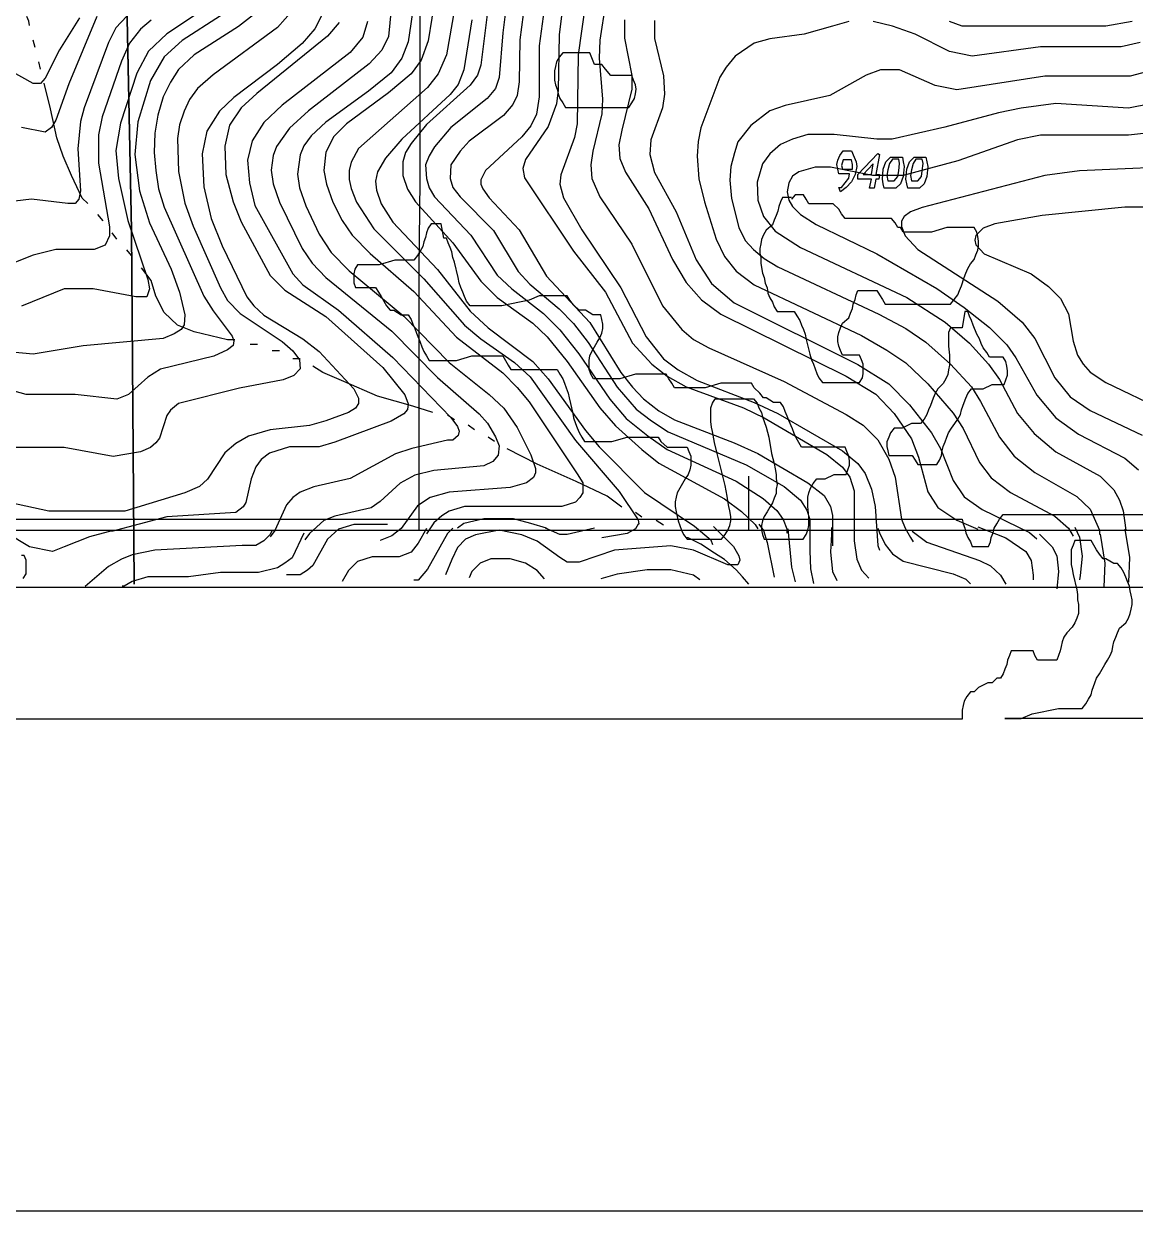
# Model space of a CAD drawing. Extents: x -0.49 to 6.91, y -0.57 to 8.11.
# Drawn here: x 1.607 to 2.253, y -0.363 to 0.326 of the extents above; entities that cross this region are included whole.
import ezdxf

# ---------------------------------------------------------------- set-up
doc = ezdxf.new("R2010")
doc.units = 0
for name, color, linetype in [('Elevations', 7, 'CONTINUOUS'), ('Grid', 7, 'CONTINUOUS'), ('topo', 7, 'CONTINUOUS'), ('topo_grid', 7, 'CONTINUOUS'), ('water', 7, 'CONTINUOUS'), ('white', 7, 'CONTINUOUS')]:
    doc.layers.add(name, color=color, linetype=linetype)

msp = doc.modelspace()

# ---------------------------------------------------------------- linework, layer by layer
at = {"layer": 'Elevations', "color": 1}
for points in [[(2.089355, 0.248572), (2.090408, 0.245926), (2.090935, 0.24328), (2.089882, 0.238518), (2.087773, 0.234285), (2.084609, 0.23111), (2.081446, 0.228464), (2.08039, 0.23111), (2.081972, 0.23111), (2.084081, 0.233755), (2.08619, 0.236401), (2.086716, 0.239047), (2.085663, 0.239047), (2.084081, 0.239047), (2.081972, 0.239047), (2.08039, 0.239047), (2.079864, 0.241693), (2.079337, 0.244339), (2.079864, 0.246985), (2.080919, 0.24963), (2.083028, 0.252276), (2.086191, 0.252276), (2.087773, 0.252276)], [(2.104117, 0.25016), (2.102008, 0.238518), (2.104117, 0.238518), (2.10359, 0.235872), (2.102008, 0.235872), (2.100953, 0.23058), (2.098317, 0.23058), (2.09937, 0.235872), (2.091464, 0.235872), (2.091464, 0.238518), (2.103063, 0.250689)], [(2.117299, 0.248572), (2.117826, 0.245926), (2.118352, 0.24328), (2.117826, 0.23746), (2.116243, 0.233226), (2.113608, 0.23058), (2.110444, 0.23058), (2.108335, 0.23058), (2.106753, 0.23058), (2.106224, 0.233226), (2.105697, 0.235872), (2.106224, 0.241693), (2.107806, 0.245926), (2.110441, 0.248572), (2.113605, 0.248572), (2.115714, 0.248572)], [(2.131007, 0.248572), (2.131534, 0.245926), (2.13206, 0.24328), (2.131534, 0.23746), (2.129951, 0.233226), (2.127316, 0.23058), (2.124153, 0.23058), (2.122045, 0.23058), (2.120462, 0.23058), (2.119936, 0.233226), (2.119409, 0.235872), (2.119936, 0.241693), (2.121518, 0.245926), (2.124156, 0.248572), (2.127319, 0.248572), (2.129428, 0.248572)], [(2.0825, 0.241719), (2.084609, 0.241719), (2.086191, 0.241719), (2.087247, 0.241719), (2.0883, 0.241719), (2.0883, 0.244365), (2.087773, 0.247011), (2.085664, 0.247011), (2.084082, 0.247011), (2.083029, 0.247011), (2.081973, 0.243836)], [(2.100427, 0.244868), (2.094627, 0.238518), (2.099372, 0.238518)], [(2.108863, 0.234867), (2.110443, 0.234867), (2.112551, 0.234867), (2.11466, 0.237513), (2.115187, 0.240688), (2.115716, 0.244921), (2.115187, 0.247567), (2.113078, 0.247567), (2.111498, 0.247567), (2.109916, 0.244921), (2.10886, 0.241217), (2.108334, 0.238042)], [(2.122571, 0.234867), (2.124153, 0.234867), (2.126262, 0.234867), (2.128371, 0.237513), (2.128897, 0.240688), (2.129424, 0.244921), (2.128897, 0.247567), (2.126789, 0.247567), (2.125206, 0.247567), (2.123624, 0.244921), (2.122571, 0.241217), (2.122045, 0.238042)]]:
    msp.add_lwpolyline(points, close=True, dxfattribs=at)
at = {"layer": 'Grid', "color": 1}
for points in [[(1.671238, 0.000763), (1.669656, 0.206398), (1.665438, 0.414122), (1.661748, 0.622375), (1.867378, 0.628196), (2.073535, 0.634017), (2.279165, 0.639838), (2.484795, 0.645659), (2.488486, 0.569221), (2.500612, 0.379938), (2.501138, 0.361417), (2.513265, 0.170044), (2.513265, 0.15364), (2.515906, 0.000737)], [(0.823408, 0.000763), (0.82499, 0.139961), (0.825517, 0.348743), (0.827625, 0.610258), (1.035891, 0.613433), (1.244685, 0.616078), (1.452951, 0.619253), (1.661744, 0.622428), (1.665435, 0.414175), (1.669653, 0.20645), (1.671241, 0.000816)]]:
    msp.add_lwpolyline(points, dxfattribs=at)
at = {"layer": 'topo', "color": 2}
for points in [[(1.939613, 0.382345), (1.929069, 0.307998), (1.92854, 0.26794), (1.926958, 0.260002), (1.919048, 0.238306), (1.918522, 0.233015), (1.920631, 0.225077), (1.931175, 0.206556), (1.953846, 0.172822), (1.96861, 0.144353), (1.978627, 0.131653), (1.987063, 0.125303), (1.998135, 0.118953), (2.031357, 0.106253), (2.045064, 0.099903), (2.082499, 0.078207), (2.091462, 0.070799), (2.09568, 0.064978), (2.099371, 0.055982), (2.10148, 0.045928), (2.103062, 0.023174), (2.104118, 0.020528)], [(1.923269, 0.362369), (1.917997, 0.319666), (1.917471, 0.287519), (1.916415, 0.279581), (1.91167, 0.266352), (1.898489, 0.247302), (1.896907, 0.24201), (1.897962, 0.236719), (1.926433, 0.194015), (1.944886, 0.170203), (1.960704, 0.140675), (1.971776, 0.128504), (1.980739, 0.121625), (1.991811, 0.115275), (2.025032, 0.103104), (2.037159, 0.097283), (2.073539, 0.076117), (2.082502, 0.068708), (2.08672, 0.062888), (2.089356, 0.05495), (2.089356, 0.02955)], [(1.878981, 0.353241), (1.872654, 0.302097), (1.870545, 0.296276), (1.866327, 0.290456), (1.841019, 0.267701), (1.832056, 0.256589), (1.828892, 0.251297), (1.827312, 0.246006), (1.827312, 0.238068), (1.829947, 0.230131), (1.834693, 0.222722), (1.85631, 0.19891), (1.872654, 0.176685), (1.882144, 0.16716), (1.902707, 0.152343), (1.911143, 0.144406), (1.922742, 0.130118), (1.941727, 0.103236), (1.95069, 0.092653), (1.96598, 0.078895), (1.975999, 0.070957), (2.01396, 0.05032), (2.023978, 0.042911), (2.031886, 0.035503), (2.033469, 0.032857)], [(1.889467, 0.353559), (1.885249, 0.320856), (1.88314, 0.294927), (1.881032, 0.288577), (1.876287, 0.282756), (1.855193, 0.265823), (1.845702, 0.25471), (1.842539, 0.249419), (1.84043, 0.244127), (1.840957, 0.23619), (1.842539, 0.230898), (1.845702, 0.225606), (1.866796, 0.203381), (1.882087, 0.180098), (1.890523, 0.17216), (1.908976, 0.157873), (1.918466, 0.148348), (1.929539, 0.13459), (1.947465, 0.108131), (1.956955, 0.097019), (1.969609, 0.086965), (1.980681, 0.079027), (2.020752, 0.060506), (2.036569, 0.050452), (2.044478, 0.043573), (2.048169, 0.038281), (2.050277, 0.03299), (2.050277, 0.030344)], [(1.900045, 0.353638), (1.895299, 0.316729), (1.894772, 0.292387), (1.893719, 0.28445), (1.891084, 0.279158), (1.885811, 0.272808), (1.865776, 0.257991), (1.860499, 0.25217), (1.855227, 0.244233), (1.8547, 0.236295), (1.856283, 0.231004), (1.860501, 0.225712), (1.880014, 0.206133), (1.894248, 0.18232), (1.901103, 0.174912), (1.917975, 0.160625), (1.926411, 0.152158), (1.934847, 0.141045), (1.951719, 0.115116), (1.962791, 0.102416), (1.971754, 0.095537), (1.981244, 0.089187), (2.026587, 0.070137), (2.048736, 0.057437), (2.058227, 0.0495), (2.061917, 0.043679), (2.063497, 0.038387), (2.063497, 0.028862)], [(1.911142, 0.347526), (1.906396, 0.313236), (1.906396, 0.283709), (1.904814, 0.273655), (1.90165, 0.266775), (1.896378, 0.260425), (1.875288, 0.240846), (1.872653, 0.235555), (1.872653, 0.232909), (1.873706, 0.230263), (1.877397, 0.224971), (1.894796, 0.20645), (1.910613, 0.179569), (1.935921, 0.152661), (1.953847, 0.123662), (1.960702, 0.115196), (1.967028, 0.108316), (1.975992, 0.101437), (1.984955, 0.096146), (2.019753, 0.082916), (2.033466, 0.076566), (2.062464, 0.059633), (2.071955, 0.052225), (2.075645, 0.045875), (2.076701, 0.040583), (2.076701, 0.023121)], [(1.719742, 0.3398), (1.690218, 0.320221), (1.679673, 0.310167), (1.672814, 0.297467), (1.663323, 0.268469), (1.660688, 0.252594), (1.66227, 0.23619), (1.667543, 0.211848), (1.679147, 0.177584), (1.6802, 0.172293), (1.678618, 0.16753), (1.677036, 0.16753), (1.672286, 0.16753), (1.647505, 0.172293), (1.639074, 0.172293), (1.630638, 0.172293), (1.605857, 0.162239)], [(1.833637, 0.337816), (1.830473, 0.315591), (1.826783, 0.306066), (1.820456, 0.297599), (1.80727, 0.287016), (1.78249, 0.269024), (1.774054, 0.261087), (1.769836, 0.255266), (1.767728, 0.249974), (1.766145, 0.238862), (1.767201, 0.230924), (1.770891, 0.220341), (1.7788, 0.203937), (1.785654, 0.193354), (1.796199, 0.18277), (1.827838, 0.156312), (1.8542, 0.129404), (1.877399, 0.110883), (1.885835, 0.102945), (1.893744, 0.091833), (1.901653, 0.075958), (1.904288, 0.06802), (1.904288, 0.065375), (1.903233, 0.062729), (1.899015, 0.059554), (1.889525, 0.056908), (1.854198, 0.054262), (1.843127, 0.051087), (1.835746, 0.046325), (1.826256, 0.033095), (1.820983, 0.028862), (1.814124, 0.026216), (1.814124, 0.026216)], [(1.846289, 0.342579), (1.842071, 0.31612), (1.837853, 0.305008), (1.832053, 0.29707), (1.818872, 0.285958), (1.794619, 0.267966), (1.787237, 0.260558), (1.782492, 0.251562), (1.781434, 0.240979), (1.783019, 0.233041), (1.78671, 0.222458), (1.791983, 0.211874), (1.797782, 0.203408), (1.808327, 0.192824), (1.833635, 0.170599), (1.858415, 0.144141), (1.885305, 0.123504), (1.893741, 0.115037), (1.900595, 0.10657), (1.928539, 0.064898), (1.931703, 0.059607), (1.931703, 0.053786), (1.930121, 0.05114), (1.927485, 0.048494), (1.919576, 0.045848), (1.876342, 0.045848), (1.863161, 0.045848), (1.854198, 0.043203), (1.849979, 0.040557), (1.845234, 0.036323), (1.841016, 0.029973)], [(1.944883, 0.33779), (1.94172, 0.316623), (1.941194, 0.30604), (1.943302, 0.282227), (1.942776, 0.27376), (1.937503, 0.252065), (1.93645, 0.244127), (1.936976, 0.23619), (1.941722, 0.225606), (1.960175, 0.198195), (1.978101, 0.162344), (1.989177, 0.148586), (1.996031, 0.142765), (2.004996, 0.138003), (2.048757, 0.118424), (2.084609, 0.099374), (2.094627, 0.093024), (2.103063, 0.084557), (2.10939, 0.073444), (2.113081, 0.062861), (2.116771, 0.038519), (2.11888, 0.033228), (2.122043, 0.027936), (2.123625, 0.02529)], [(1.76351, 0.33398), (1.754546, 0.323925), (1.717108, 0.296488), (1.708144, 0.288551), (1.703399, 0.282201), (1.700236, 0.275321), (1.697601, 0.267384), (1.696545, 0.259446), (1.697071, 0.240396), (1.700762, 0.221876), (1.705507, 0.208646), (1.721324, 0.172795), (1.725542, 0.165387), (1.732925, 0.157979), (1.757182, 0.141575), (1.763509, 0.136283), (1.767199, 0.130991), (1.767726, 0.1257), (1.764035, 0.121995), (1.757709, 0.11935), (1.732396, 0.114587), (1.697071, 0.105591), (1.692326, 0.101887), (1.690217, 0.098712), (1.685999, 0.085483), (1.68389, 0.082837), (1.680726, 0.080191), (1.674927, 0.077545), (1.659109, 0.0749), (1.630638, 0.080191), (1.582661, 0.080191)], [(1.780383, 0.331519), (1.776165, 0.323052), (1.768784, 0.314586), (1.754548, 0.302415), (1.72924, 0.283365), (1.720804, 0.275427), (1.713419, 0.263786), (1.710781, 0.250556), (1.711836, 0.231506), (1.716054, 0.212986), (1.722381, 0.197111), (1.736622, 0.167583), (1.74084, 0.162291), (1.746639, 0.157), (1.769311, 0.143241), (1.778801, 0.135833), (1.798836, 0.114137), (1.801472, 0.108846), (1.801472, 0.105671), (1.79989, 0.103025), (1.795672, 0.100379), (1.782491, 0.095616), (1.773, 0.092971), (1.750329, 0.090325), (1.737675, 0.086621), (1.730294, 0.082387), (1.723967, 0.077096), (1.713944, 0.06175), (1.7092, 0.057516), (1.700763, 0.053812), (1.665965, 0.043229), (1.657003, 0.043229), (1.636966, 0.043229), (1.621676, 0.043229), (1.599532, 0.047991)], [(1.743997, 0.333953), (1.73187, 0.324428), (1.706035, 0.308024), (1.697072, 0.299557), (1.692327, 0.292149), (1.688109, 0.283682), (1.684946, 0.273099), (1.683363, 0.262516), (1.682837, 0.251403), (1.683892, 0.24082), (1.685475, 0.230236), (1.688638, 0.219653), (1.711837, 0.16798), (1.71711, 0.159513), (1.728182, 0.144697), (1.729235, 0.142051), (1.728708, 0.139405), (1.725545, 0.136759), (1.717636, 0.133055), (1.686528, 0.125647), (1.679147, 0.120884), (1.668075, 0.11083), (1.661221, 0.108184), (1.636967, 0.11083), (1.608496, 0.11083), (1.599533, 0.113476)], [(1.820454, 0.334641), (1.818872, 0.318766), (1.81518, 0.310829), (1.807799, 0.302891), (1.772473, 0.27548), (1.761401, 0.265426), (1.75402, 0.254843), (1.751912, 0.249551), (1.750856, 0.241084), (1.751912, 0.233147), (1.755602, 0.222564), (1.768784, 0.195682), (1.774583, 0.187215), (1.782492, 0.178749), (1.820981, 0.147634), (1.847343, 0.120752), (1.871601, 0.099585), (1.876346, 0.094294), (1.881091, 0.086356), (1.883199, 0.081064), (1.882673, 0.075773), (1.87951, 0.072069), (1.874237, 0.069423), (1.845239, 0.066777), (1.834162, 0.064131), (1.825726, 0.059369), (1.814127, 0.048785), (1.808855, 0.045081), (1.787765, 0.040319), (1.781438, 0.037673), (1.773002, 0.030264), (1.770367, 0.02656)], [(1.857364, 0.334535), (1.852618, 0.308077), (1.847873, 0.296964), (1.841546, 0.289027), (1.801476, 0.253679), (1.797257, 0.245741), (1.796204, 0.240979), (1.796204, 0.235687), (1.797257, 0.230395), (1.800421, 0.222458), (1.810439, 0.207112), (1.839437, 0.178114), (1.863163, 0.151232), (1.872654, 0.143294), (1.892162, 0.129536), (1.901125, 0.121069), (1.927487, 0.08416), (1.952795, 0.054633), (1.963871, 0.038228), (1.9644, 0.035583), (1.963871, 0.035583), (1.962289, 0.032937), (1.957544, 0.030291), (1.942776, 0.027645)], [(1.681255, 0.328132), (1.674928, 0.322841), (1.668601, 0.314903), (1.663856, 0.30432), (1.652784, 0.272146), (1.650676, 0.261563), (1.650676, 0.245159), (1.657003, 0.20825), (1.657003, 0.202958), (1.654365, 0.197666), (1.648039, 0.19502), (1.625894, 0.19502), (1.612713, 0.191845), (1.581606, 0.179675)], [(1.721329, 0.330619), (1.699185, 0.316332), (1.68864, 0.306807), (1.680731, 0.293049), (1.67335, 0.269236), (1.671768, 0.250186), (1.674403, 0.229019), (1.680203, 0.210499), (1.692857, 0.18359), (1.697602, 0.170361), (1.700766, 0.157132), (1.700237, 0.151311), (1.698655, 0.148665), (1.694437, 0.14602), (1.68811, 0.143374), (1.641708, 0.13914), (1.612709, 0.134378), (1.583711, 0.137024)], [(1.667013, 0.33054), (1.660686, 0.323661), (1.656468, 0.315194), (1.642233, 0.277253), (1.640124, 0.269315), (1.638542, 0.25344), (1.640124, 0.229099), (1.639071, 0.224336), (1.636962, 0.22169), (1.632744, 0.22169), (1.611654, 0.224336), (1.590564, 0.22169)], [(1.639601, 0.329508), (1.628002, 0.310987), (1.619566, 0.294583), (1.616925, 0.291408), (1.612707, 0.291408), (1.599525, 0.298816)], [(1.64962, 0.330223), (1.633276, 0.291196), (1.625894, 0.27003), (1.623258, 0.265796), (1.619568, 0.263151), (1.605855, 0.265796)], [(1.790398, 0.326836), (1.783544, 0.318898), (1.742419, 0.285667), (1.733456, 0.2772), (1.726602, 0.267146), (1.723967, 0.254975), (1.724493, 0.238571), (1.728711, 0.222696), (1.733456, 0.211054), (1.750328, 0.179939), (1.758763, 0.171473), (1.78249, 0.156127), (1.815706, 0.126599), (1.82836, 0.110724), (1.830469, 0.105433), (1.829942, 0.102258), (1.827834, 0.099612), (1.820452, 0.095378), (1.787763, 0.083208), (1.7788, 0.080562), (1.761401, 0.080562), (1.749802, 0.076858), (1.745056, 0.073153), (1.741893, 0.06892), (1.739258, 0.062041), (1.736094, 0.048283), (1.734511, 0.045637), (1.730294, 0.042462), (1.690224, 0.039816), (1.658057, 0.031349)], [(1.80674, 0.327312), (1.804105, 0.318316), (1.796724, 0.30932), (1.75718, 0.278735), (1.746635, 0.26868), (1.739781, 0.258097), (1.737146, 0.246985), (1.738199, 0.233755), (1.741363, 0.220526), (1.763507, 0.180971), (1.769307, 0.174621), (1.789869, 0.159804), (1.821504, 0.132394), (1.855248, 0.097601), (1.858938, 0.092309), (1.859993, 0.089663), (1.859467, 0.087018), (1.856303, 0.084372), (1.85314, 0.084372), (1.832577, 0.079609), (1.823087, 0.076434), (1.796725, 0.062147), (1.775635, 0.057384), (1.767726, 0.054209), (1.763508, 0.051034), (1.759818, 0.046801), (1.752963, 0.031984), (1.750327, 0.02828)], [(1.867375, 0.328318), (1.86263, 0.299319), (1.859467, 0.290853), (1.854721, 0.285032), (1.826778, 0.259103), (1.817287, 0.24799), (1.812542, 0.240053), (1.811487, 0.234761), (1.812013, 0.229469), (1.814648, 0.221532), (1.821503, 0.210948), (1.847339, 0.183538), (1.866318, 0.159196), (1.876864, 0.149671), (1.902699, 0.130092), (1.911662, 0.120038), (1.933279, 0.089981), (1.941193, 0.080456), (1.967555, 0.053998), (1.996552, 0.034418), (2.006044, 0.026481), (2.007097, 0.023835)], [(1.955949, 0.328265), (1.955949, 0.317681), (1.960167, 0.295985), (1.960167, 0.288048), (1.954367, 0.264235), (1.952785, 0.255769), (1.953311, 0.247831), (1.956474, 0.239894), (1.970183, 0.218727), (1.983895, 0.1892), (1.991804, 0.17597), (2.000767, 0.165916), (2.011839, 0.15745), (2.084599, 0.121599), (2.101998, 0.111015), (2.112543, 0.099903), (2.122561, 0.085086), (2.126779, 0.074503), (2.132051, 0.054394), (2.137851, 0.045399), (2.148923, 0.03799), (2.161054, 0.032699)], [(1.973351, 0.328053), (1.973351, 0.31747), (1.978623, 0.295774), (1.979149, 0.28519), (1.978096, 0.277253), (1.971242, 0.258732), (1.970716, 0.250265), (1.973351, 0.239682), (1.986005, 0.216928), (1.997604, 0.188988), (2.006567, 0.17523), (2.019749, 0.164117), (2.091454, 0.128266), (2.10938, 0.117154), (2.121507, 0.104983), (2.134161, 0.088579), (2.139433, 0.079583), (2.146819, 0.061062), (2.153146, 0.051537), (2.163691, 0.044129), (2.191108, 0.030899), (2.195326, 0.027195)], [(2.086189, 0.327418), (2.076699, 0.324772), (2.060354, 0.32001), (2.040319, 0.317364), (2.031355, 0.314718), (2.020283, 0.30731), (2.015011, 0.30096), (2.01132, 0.295139), (2.000248, 0.265611), (1.998666, 0.257674), (1.998139, 0.249207), (1.999195, 0.235978), (2.002358, 0.222749), (2.009212, 0.201053), (2.013958, 0.190999), (2.020812, 0.182532), (2.031357, 0.174595), (2.093572, 0.145067), (2.108335, 0.1366), (2.119407, 0.129192), (2.132065, 0.117021), (2.146828, 0.100088), (2.152627, 0.091092), (2.162118, 0.071513), (2.168972, 0.062517), (2.180044, 0.05405), (2.205879, 0.040292), (2.213788, 0.033413), (2.216423, 0.02865)], [(2.255426, 0.315247), (2.244354, 0.312601), (2.197442, 0.312601), (2.157899, 0.30731), (2.144718, 0.309955), (2.124678, 0.32001), (2.111497, 0.324772), (2.100425, 0.327418)], [(2.250687, 0.327391), (2.235397, 0.324746), (2.189527, 0.324746), (2.160001, 0.324746), (2.152092, 0.324746), (2.144707, 0.327391)], [(2.281801, 0.304082), (2.249639, 0.295615), (2.200078, 0.295615), (2.148936, 0.287678), (2.136282, 0.290323), (2.115719, 0.299319), (2.104647, 0.299319), (2.096207, 0.296144), (2.075117, 0.284503), (2.049282, 0.278682), (2.040319, 0.275507), (2.029246, 0.26704), (2.021865, 0.257515), (2.019756, 0.251165), (2.017647, 0.243228), (2.017121, 0.23529), (2.018174, 0.224707), (2.022392, 0.207773), (2.026083, 0.200365), (2.030828, 0.195073), (2.037155, 0.189782), (2.045064, 0.185019), (2.103588, 0.157608), (2.11941, 0.149142), (2.131009, 0.141204), (2.145245, 0.128504), (2.157372, 0.115275), (2.162644, 0.106808), (2.173716, 0.086171), (2.182152, 0.075058), (2.194279, 0.065533), (2.218532, 0.051775), (2.226441, 0.044367), (2.231713, 0.032196), (2.231713, 0.02955)], [(2.286007, 0.284503), (2.248568, 0.277094), (2.206388, 0.27974), (2.186353, 0.277094), (2.173172, 0.274448), (2.142065, 0.265982), (2.111484, 0.259103), (2.102537, 0.259103), (2.077752, 0.261748), (2.062462, 0.261748), (2.053499, 0.259103), (2.046645, 0.255928), (2.040318, 0.250636), (2.0361, 0.244815), (2.032936, 0.234232), (2.033463, 0.223648), (2.036627, 0.214123), (2.043481, 0.205657), (2.058244, 0.196132), (2.119936, 0.167133), (2.14208, 0.152846), (2.156316, 0.140675), (2.167388, 0.128504), (2.173715, 0.119508), (2.18426, 0.099929), (2.19375, 0.088288), (2.206404, 0.077704), (2.232239, 0.063417), (2.240148, 0.055479), (2.243311, 0.049658), (2.24542, 0.043308), (2.247002, 0.032196)], [(2.281804, 0.265056), (2.248584, 0.261351), (2.211149, 0.261351), (2.197441, 0.261351), (2.18426, 0.258706), (2.149462, 0.246535), (2.117827, 0.238068), (2.099901, 0.238068), (2.075647, 0.242831), (2.06668, 0.242831), (2.057189, 0.240185), (2.053499, 0.237539), (2.05139, 0.233835), (2.050335, 0.228543), (2.05139, 0.223781), (2.053499, 0.220076), (2.058244, 0.215314), (2.067207, 0.209493), (2.102537, 0.19256), (2.137335, 0.172451), (2.153152, 0.161339), (2.167915, 0.149697), (2.177933, 0.139643), (2.183205, 0.132235), (2.195332, 0.110539), (2.206404, 0.09731), (2.219585, 0.087785), (2.246475, 0.074026), (2.254383, 0.067147)], [(2.290768, 0.24381), (2.220112, 0.240635), (2.200077, 0.237989), (2.128898, 0.219468), (2.122045, 0.216822), (2.118353, 0.214176), (2.116771, 0.21153), (2.116771, 0.208355), (2.11888, 0.203064), (2.126261, 0.195126), (2.172659, 0.16507), (2.186894, 0.152899), (2.194276, 0.143374), (2.205875, 0.12062), (2.214838, 0.109507), (2.226438, 0.10157), (2.256495, 0.087282)], [(2.283898, 0.219547), (2.246479, 0.219547), (2.198495, 0.214785), (2.171078, 0.210022), (2.164224, 0.207376), (2.160006, 0.203143), (2.159479, 0.200497), (2.160006, 0.197851), (2.164751, 0.19256), (2.192168, 0.180918), (2.202186, 0.17351), (2.20904, 0.166631), (2.213785, 0.157635), (2.21642, 0.14176), (2.219058, 0.133822), (2.222221, 0.128531), (2.226439, 0.123768), (2.235402, 0.117947), (2.268623, 0.102072)], [(1.818344, 0.035424), (1.816764, 0.035424), (1.798837, 0.035424), (1.789874, 0.032778), (1.783547, 0.026957), (1.775111, 0.011611), (1.771948, 0.008965), (1.76773, 0.00632), (1.759821, 0.00632)], [(1.910612, 0.033386), (1.901649, 0.036032), (1.891631, 0.038678), (1.874232, 0.038678), (1.862633, 0.036032), (1.858942, 0.033386)], [(2.033991, 0.035662), (2.036629, 0.031958), (2.038738, 0.025079), (2.042956, 0.00497)], [(2.089355, 0.034895), (2.089355, 0.025899), (2.090937, 0.015315), (2.093573, 0.008965), (2.09779, 0.004203)], [(1.659111, 0.032011), (1.645403, 0.028306), (1.63064, 0.022486), (1.623786, 0.01984), (1.610605, 0.022486), (1.597424, 0.030423), (1.594789, 0.030423)], [(1.751382, 0.032222), (1.750326, 0.029576), (1.746637, 0.025872), (1.74189, 0.023226), (1.733983, 0.023226), (1.683366, 0.020581), (1.670185, 0.017935), (1.663858, 0.015289), (1.656477, 0.011056), (1.642765, -0.000586)], [(1.769835, 0.030423), (1.762981, 0.016136), (1.758763, 0.012961), (1.754545, 0.010315), (1.743473, 0.007669), (1.721329, 0.007669), (1.702875, 0.005023), (1.679145, 0.005023), (1.670182, 0.002377), (1.665436, -0.000269), (1.664383, -0.000269)], [(1.841016, 0.033069), (1.83627, 0.024602), (1.832052, 0.019311), (1.825198, 0.016665), (1.809381, 0.016665), (1.800945, 0.014019), (1.795672, 0.008727), (1.791982, 0.002377)], [(1.856308, 0.03336), (1.853144, 0.030185), (1.841541, 0.009548), (1.836268, 0.003198), (1.833633, 0.003198)], [(2.007628, 0.03426), (2.019228, 0.022618), (2.022391, 0.017326), (2.022918, 0.01468), (2.021862, 0.012035), (2.02028, 0.012035), (2.016064, 0.012035), (1.996029, 0.020501), (1.982848, 0.023147), (1.950159, 0.020501), (1.929596, 0.013622), (1.922742, 0.013622), (1.918524, 0.016268), (1.905339, 0.025793), (1.896375, 0.029497), (1.883194, 0.032143), (1.869486, 0.029497), (1.863686, 0.026851), (1.858941, 0.022089), (1.855777, 0.01521), (1.852087, 0.006214)], [(1.938558, 0.03336), (1.938558, 0.03336), (1.922741, 0.029656), (1.918523, 0.029656), (1.910087, 0.03336)], [(2.050864, 0.032884), (2.052973, 0.010659), (2.055081, 0.002192)], [(2.063518, 0.031878), (2.063518, 0.020237), (2.064044, 0.009653), (2.065627, 0.001187), (2.065627, 0.001187)], [(2.076172, 0.033625), (2.076172, 0.02992), (2.075645, 0.019337), (2.076701, 0.008225), (2.079336, 0.002933)], [(2.103063, 0.033307), (2.104119, 0.030661), (2.107282, 0.023782), (2.1115, 0.01849), (2.117827, 0.014257), (2.146826, 0.006849), (2.154207, 0.003674), (2.156842, 0.001028)], [(2.123098, 0.031481), (2.131534, 0.025131), (2.162114, 0.014548), (2.168441, 0.011373), (2.174241, 0.006081), (2.177404, 0.00079), (2.177404, 0.00079)], [(2.161061, 0.034074), (2.177406, 0.027724), (2.189005, 0.019787), (2.192169, 0.014495), (2.193222, 0.006029), (2.193222, 0.003383)], [(2.196914, 0.029894), (2.199549, 0.027248), (2.204294, 0.022486), (2.206932, 0.017194), (2.207985, 0.008198), (2.206932, -0.001856), (2.206932, -0.001856)], [(2.217477, 0.033942), (2.220112, 0.028121), (2.221694, 0.017009), (2.220641, 0.005896), (2.220112, 0.00325)], [(2.23224, 0.029894), (2.234875, 0.012961), (2.234349, -0.000798)], [(2.246476, 0.032751), (2.249114, 0.016347), (2.248587, 0.00206), (2.248587, 0.00206)], [(1.909557, 0.003912), (1.905339, 0.008674), (1.898485, 0.012908), (1.889522, 0.015554), (1.87845, 0.015554), (1.872123, 0.012908), (1.867377, 0.008145), (1.865795, 0.004441)], [(1.99972, 0.003383), (1.99603, 0.006029), (1.982849, 0.009204), (1.96914, 0.009204), (1.951741, 0.006558), (1.942251, 0.003912)]]:
    msp.add_lwpolyline(points, dxfattribs=at)
at = {"layer": 'topo_grid', "color": 7}
msp.add_lwpolyline([(1.836798, 0.031878), (1.836798, 0.080376), (1.836798, 0.13205), (1.836798, 0.183723), (1.837325, 0.234867), (1.837325, 0.28654), (1.837325, 0.337684), (1.837325, 0.38933), (1.837325, 0.441004), (1.837325, 0.492148), (1.837851, 0.543821), (1.837851, 0.594965), (1.837851, 0.646638), (1.837851, 0.698311), (1.837851, 0.749455), (1.838378, 0.801128), (1.838378, 0.852272), (1.838378, 0.903945)], dxfattribs=at)
at = {"layer": 'water', "color": 4}
for points in [[(1.610604, 0.32501), (1.610077, 0.327656), (1.609024, 0.330302)], [(1.613768, 0.312363), (1.612712, 0.316596)], [(1.616932, 0.299716), (1.615876, 0.303949)], [(1.644349, 0.22169), (1.641185, 0.224865), (1.634858, 0.238095), (1.630113, 0.249207), (1.626423, 0.25979), (1.622732, 0.276724), (1.619041, 0.29154)], [(1.653312, 0.211663), (1.650149, 0.215367)], [(1.661221, 0.201106), (1.658586, 0.20481)], [(1.669657, 0.191634), (1.667022, 0.194809)], [(1.729765, 0.14258), (1.725547, 0.14258), (1.706039, 0.147343), (1.696548, 0.151047), (1.68864, 0.158455), (1.683894, 0.16798), (1.681259, 0.176976), (1.67546, 0.184384)], [(1.742946, 0.139961), (1.740837, 0.139961), (1.738728, 0.139961)], [(1.7556, 0.136256), (1.753491, 0.136256), (1.751383, 0.136256)], [(1.767727, 0.13152), (1.766674, 0.13152), (1.76351, 0.13152)], [(1.844706, 0.100405), (1.833107, 0.10411), (1.812544, 0.10993), (1.793036, 0.118397), (1.78091, 0.123689), (1.77511, 0.127393)], [(1.857361, 0.096199), (1.853143, 0.098844)], [(1.868961, 0.090404), (1.86527, 0.09305)], [(1.88056, 0.083551), (1.87687, 0.086197)], [(1.954376, 0.045584), (1.945941, 0.051934), (1.928014, 0.0604), (1.905343, 0.070455), (1.887944, 0.07945)], [(1.965976, 0.039789), (1.962285, 0.042435)], [(1.97863, 0.035027), (1.974412, 0.037673)], [(2.028191, 0.000763), (2.024501, 0.004997), (2.02081, 0.00923), (2.013956, 0.015051), (2.008156, 0.018755), (2.000247, 0.024047), (1.992866, 0.027751), (1.991813, 0.027751)]]:
    msp.add_lwpolyline(points, dxfattribs=at)
at = {"layer": 'white', "color": 7}
for points in [[(2.874645, -0.363145), (-0.35712, -0.363145), (-0.35712, 3.653707)], [(2.052972, 0.225289), (2.050864, 0.225289), (2.048755, 0.225289), (2.047702, 0.225289), (2.046646, 0.222643), (2.045593, 0.219997), (2.045067, 0.217351), (2.044011, 0.214705), (2.042958, 0.21206), (2.041902, 0.209414), (2.038211, 0.206239), (2.036629, 0.203593), (2.035573, 0.200947), (2.035047, 0.198301), (2.03452, 0.195655), (2.03452, 0.19301), (2.035047, 0.190364), (2.035047, 0.187189), (2.035573, 0.184543), (2.0361, 0.181368), (2.037156, 0.178722), (2.037682, 0.175547), (2.038735, 0.172901), (2.039262, 0.169726), (2.040317, 0.16708), (2.0419, 0.164435), (2.042953, 0.161789), (2.044535, 0.159143), (2.046644, 0.159143), (2.048752, 0.159143), (2.050861, 0.159143), (2.05297, 0.159143), (2.054552, 0.159143), (2.056134, 0.156497), (2.057716, 0.153851), (2.058769, 0.151205), (2.059825, 0.14856), (2.060878, 0.145914), (2.061407, 0.142739), (2.063516, 0.134272), (2.064569, 0.131097), (2.065625, 0.128451), (2.066678, 0.125805), (2.067734, 0.12316), (2.068787, 0.120514), (2.070895, 0.117868), (2.073004, 0.117868), (2.075113, 0.117868), (2.077748, 0.117868), (2.080383, 0.117868), (2.083547, 0.117868), (2.086183, 0.117868), (2.088291, 0.117868), (2.090927, 0.117868), (2.092509, 0.117868), (2.094091, 0.120514), (2.094618, 0.12316), (2.094618, 0.125805), (2.094618, 0.128451), (2.093562, 0.131097), (2.092509, 0.133743), (2.0904, 0.133743), (2.088291, 0.133743), (2.086183, 0.133743), (2.0846, 0.133743), (2.082492, 0.133743), (2.081439, 0.136389), (2.080383, 0.139035), (2.079857, 0.14168), (2.079857, 0.144326), (2.080383, 0.146972), (2.081439, 0.149618), (2.082492, 0.152264), (2.086183, 0.155439), (2.087236, 0.158085), (2.088292, 0.16073), (2.088818, 0.163376), (2.089871, 0.166022), (2.090398, 0.168668), (2.091453, 0.171314), (2.093036, 0.171314), (2.095144, 0.171314), (2.096727, 0.171314), (2.098838, 0.171314), (2.100947, 0.171314), (2.102529, 0.171314), (2.104111, 0.168668), (2.105693, 0.166022), (2.107276, 0.163376), (2.109384, 0.163376), (2.111493, 0.163376), (2.114131, 0.163376), (2.116766, 0.163376), (2.119401, 0.163376), (2.122564, 0.163376), (2.125202, 0.163376), (2.128365, 0.163376), (2.131529, 0.163376), (2.134692, 0.163376), (2.137327, 0.163376), (2.139965, 0.163376), (2.143128, 0.163376), (2.145237, 0.163376), (2.147346, 0.166022), (2.149454, 0.168668), (2.150507, 0.171314), (2.151563, 0.17396), (2.153145, 0.178722), (2.154198, 0.181368), (2.155254, 0.184014), (2.156836, 0.18666), (2.158945, 0.189305), (2.160001, 0.191951), (2.161054, 0.194597), (2.161583, 0.197243), (2.161583, 0.199889), (2.161054, 0.202535), (2.160527, 0.20518), (2.158945, 0.207826), (2.156838, 0.207826), (2.154729, 0.207826), (2.152091, 0.207826), (2.149459, 0.207826), (2.146296, 0.207826), (2.143132, 0.207826), (2.134169, 0.20518), (2.131006, 0.20518), (2.128368, 0.20518), (2.125206, 0.20518), (2.12257, 0.20518), (2.120461, 0.20518), (2.117823, 0.20518), (2.116241, 0.207826), (2.114659, 0.207826), (2.113077, 0.210472), (2.110968, 0.213118), (2.109388, 0.213118), (2.10728, 0.213118), (2.104642, 0.213118), (2.102006, 0.213118), (2.099371, 0.213118), (2.093571, 0.213118), (2.090936, 0.213118), (2.0883, 0.213118), (2.086192, 0.213118), (2.084083, 0.213118), (2.081974, 0.215764), (2.080392, 0.21841), (2.077228, 0.221585), (2.075646, 0.221585), (2.073537, 0.221585), (2.071428, 0.221585), (2.068793, 0.221585), (2.066684, 0.221585), (2.064576, 0.221585), (2.062994, 0.221585), (2.061411, 0.22423), (2.059829, 0.226876), (2.058247, 0.226876), (2.056665, 0.226876), (2.055083, 0.226876), (2.052971, 0.22423), (2.052971, 0.22423)], [(2.028191, 0.031878), (2.028191, 0.063496)], [(1.537842, 0.038572), (2.1521, 0.038572), (2.1521, 0.038572), (2.152626, 0.035926), (2.153682, 0.033281), (2.154208, 0.030635), (2.155264, 0.027989), (2.156846, 0.025343), (2.157902, 0.022697), (2.160011, 0.022697), (2.16159, 0.022697), (2.163699, 0.022697), (2.165808, 0.022697), (2.16739, 0.022697), (2.168446, 0.025343), (2.168972, 0.027989), (2.170025, 0.030635), (2.170552, 0.033281), (2.172134, 0.035926), (2.173716, 0.038572), (2.175825, 0.041218), (2.176878, 0.041218), (2.408343, 0.041218)], [(1.589512, 0.032196), (1.629056, 0.032196), (1.669131, 0.032196), (1.709202, 0.032196), (1.748745, 0.032196), (1.788816, 0.032196), (1.828891, 0.032196), (1.868434, 0.032196), (1.908505, 0.032196), (1.948575, 0.032196), (1.988119, 0.032196), (2.028194, 0.032196), (2.068264, 0.032196), (2.107808, 0.032196), (2.147878, 0.032196), (2.187422, 0.032196), (2.227497, 0.032196), (2.267567, 0.032196)], [(1.589512, 0.032196), (1.629059, 0.032196), (1.66913, 0.032196), (1.709201, 0.032196), (1.748744, 0.032196), (1.788815, 0.032196), (1.82889, 0.032196), (1.868433, 0.032196), (1.908504, 0.032196), (1.948574, 0.032196), (1.988122, 0.032196), (2.028193, 0.032196), (2.068263, 0.032196), (2.107807, 0.032196), (2.147877, 0.032196), (2.187425, 0.032196), (2.227496, 0.032196), (2.267567, 0.032196)], [(2.408331, -0.077104), (2.176859, -0.077104), (2.177912, -0.077104), (2.180547, -0.077104), (2.183711, -0.077104), (2.186347, -0.077104), (2.192674, -0.074458), (2.207964, -0.071283), (2.211128, -0.071283), (2.213768, -0.071283), (2.216932, -0.071283), (2.219567, -0.071283), (2.221676, -0.071283), (2.223785, -0.068637), (2.225367, -0.065991), (2.226949, -0.063345), (2.227476, -0.060699), (2.229058, -0.056466), (2.230114, -0.05382), (2.231696, -0.051174), (2.233278, -0.048529), (2.23486, -0.045883), (2.236442, -0.043237), (2.238025, -0.040591), (2.23908, -0.037945), (2.239607, -0.035299), (2.240133, -0.032654), (2.241189, -0.030008), (2.242242, -0.027362), (2.243298, -0.024716), (2.246988, -0.021541), (2.24857, -0.018895), (2.249623, -0.016249), (2.250152, -0.013604), (2.250679, -0.010958), (2.250679, -0.008312), (2.250152, -0.005666), (2.249623, -0.00302), (2.249097, -0.000374), (2.248044, 0.002271), (2.246988, 0.004917), (2.245935, 0.007563), (2.244353, 0.010209), (2.242244, 0.012855), (2.240135, 0.012855), (2.23539, 0.015501), (2.233808, 0.015501), (2.231699, 0.018146), (2.230117, 0.020792), (2.228535, 0.023438), (2.226953, 0.026084), (2.22537, 0.026084), (2.223262, 0.026084), (2.221153, 0.026084), (2.219571, 0.026084), (2.217462, 0.026084), (2.216404, 0.023438), (2.215353, 0.020792), (2.215353, 0.018146), (2.215353, 0.015501), (2.215353, 0.012326), (2.215877, 0.00968), (2.216404, 0.006505), (2.218518, -0.002491), (2.219044, -0.005137), (2.219044, -0.008312), (2.219571, -0.010958), (2.219571, -0.013604), (2.219571, -0.016249), (2.218518, -0.018895), (2.217462, -0.021541), (2.215877, -0.024187), (2.212718, -0.027362), (2.211133, -0.030008), (2.210078, -0.032654), (2.209551, -0.035299), (2.209025, -0.037945), (2.207971, -0.040591), (2.206916, -0.043237), (2.205334, -0.043237), (2.203751, -0.043237), (2.201643, -0.043237), (2.199534, -0.043237), (2.197952, -0.043237), (2.195843, -0.043237), (2.194261, -0.040591), (2.193208, -0.037945), (2.191626, -0.037945), (2.189517, -0.037945), (2.187935, -0.037945), (2.185826, -0.037945), (2.183717, -0.037945), (2.182135, -0.037945), (2.180553, -0.037945), (2.179497, -0.040591), (2.178444, -0.043237), (2.177917, -0.045883), (2.176862, -0.048529), (2.175809, -0.051174), (2.174227, -0.05382), (2.172118, -0.05382), (2.169483, -0.056466), (2.166847, -0.056466), (2.161574, -0.059112), (2.158939, -0.061758), (2.15683, -0.061758), (2.154722, -0.064404), (2.153139, -0.067049), (2.152613, -0.069695), (2.152086, -0.072341), (2.152086, -0.074987), (2.152086, -0.077633), (1.537832, -0.077633)], [(1.606914, 0.004176), (1.608496, 0.006822), (1.608496, 0.009468), (1.608496, 0.012114), (1.608496, 0.01476), (1.60744, 0.017406), (1.605858, 0.017406)], [(2.335586, -0.001115), (1.602696, -0.001115)]]:
    msp.add_lwpolyline(points, dxfattribs=at)
for points in [[(1.935919, 0.309241), (1.933284, 0.309241), (1.930649, 0.309241), (1.928014, 0.309241), (1.925378, 0.309241), (1.922741, 0.309241), (1.920105, 0.309241), (1.917997, 0.306595), (1.916414, 0.303949), (1.915888, 0.301304), (1.915361, 0.298658), (1.915361, 0.296012), (1.915361, 0.293366), (1.915888, 0.29072), (1.916944, 0.288074), (1.91747, 0.285429), (1.918523, 0.282783), (1.920105, 0.280137), (1.921688, 0.277491), (1.924323, 0.277491), (1.926432, 0.277491), (1.929067, 0.277491), (1.932231, 0.277491), (1.935394, 0.277491), (1.938029, 0.277491), (1.941193, 0.277491), (1.944356, 0.277491), (1.94752, 0.277491), (1.950683, 0.277491), (1.953321, 0.277491), (1.955956, 0.277491), (1.958591, 0.277491), (1.960174, 0.280137), (1.961756, 0.282783), (1.962282, 0.285429), (1.962809, 0.288074), (1.962282, 0.29072), (1.961227, 0.293366), (1.960174, 0.296012), (1.958591, 0.296012), (1.956483, 0.296012), (1.954374, 0.296012), (1.951739, 0.296012), (1.950156, 0.296012), (1.948048, 0.296012), (1.944885, 0.299716), (1.942776, 0.302362), (1.941194, 0.302362), (1.938558, 0.302362), (1.935921, 0.309241)], [(1.849452, 0.210022), (1.847343, 0.210022), (1.845234, 0.210022), (1.843652, 0.210022), (1.84207, 0.207376), (1.841014, 0.204731), (1.840482, 0.202085), (1.839429, 0.199439), (1.8389, 0.196793), (1.837323, 0.194147), (1.835738, 0.191501), (1.833629, 0.188856), (1.830996, 0.188856), (1.828361, 0.188856), (1.825723, 0.188856), (1.82256, 0.188856), (1.813597, 0.18621), (1.810433, 0.18621), (1.807797, 0.18621), (1.805162, 0.18621), (1.803053, 0.18621), (1.800945, 0.18621), (1.799362, 0.183564), (1.798836, 0.180918), (1.798836, 0.178272), (1.798836, 0.175626), (1.799889, 0.172981), (1.800945, 0.172981), (1.803053, 0.172981), (1.805162, 0.172981), (1.807271, 0.172981), (1.80938, 0.172981), (1.811488, 0.172981), (1.813071, 0.170335), (1.814653, 0.167689), (1.816235, 0.165043), (1.817817, 0.162397), (1.819926, 0.159751), (1.822035, 0.159751), (1.826253, 0.157106), (1.828361, 0.157106), (1.83047, 0.157106), (1.832052, 0.15446), (1.833108, 0.151814), (1.834161, 0.149168), (1.835217, 0.146522), (1.837331, 0.141231), (1.838381, 0.138585), (1.839437, 0.135939), (1.841022, 0.133293), (1.842604, 0.130647), (1.844713, 0.130647), (1.846821, 0.130647), (1.849457, 0.130647), (1.852092, 0.130647), (1.855256, 0.130647), (1.858419, 0.130647), (1.867382, 0.133293), (1.870017, 0.133293), (1.873181, 0.133293), (1.875816, 0.133293), (1.878451, 0.133293), (1.881089, 0.133293), (1.883198, 0.133293), (1.885307, 0.133293), (1.886889, 0.130647), (1.888471, 0.128001), (1.890053, 0.125356), (1.892162, 0.125356), (1.894271, 0.125356), (1.89638, 0.125356), (1.899015, 0.125356), (1.902178, 0.125356), (1.907451, 0.125356), (1.910086, 0.125356), (1.912721, 0.125356), (1.91483, 0.125356), (1.916939, 0.125356), (1.918521, 0.12271), (1.920103, 0.120064), (1.921156, 0.117418), (1.922212, 0.114772), (1.923265, 0.111597), (1.923792, 0.108951), (1.9259, 0.099956), (1.926427, 0.09731), (1.927482, 0.094135), (1.928535, 0.091489), (1.929591, 0.088843), (1.931173, 0.086197), (1.932756, 0.083551), (1.934864, 0.083551), (1.936973, 0.083551), (1.939608, 0.083551), (1.942246, 0.083551), (1.945409, 0.083551), (1.948573, 0.083551), (1.957536, 0.086197), (1.960171, 0.086197), (1.963336, 0.086197), (1.965971, 0.086197), (1.969134, 0.086197), (1.971242, 0.086197), (1.973878, 0.086197), (1.97546, 0.086197), (1.977042, 0.083551), (1.980733, 0.080376), (1.982315, 0.080376), (1.984424, 0.080376), (1.986533, 0.080376), (1.988641, 0.080376), (1.990224, 0.080376), (1.992332, 0.080376), (1.993388, 0.077731), (1.994441, 0.075085), (1.994441, 0.072439), (1.994441, 0.069793), (1.993915, 0.067147), (1.992859, 0.064501), (1.991277, 0.061856), (1.989694, 0.05921), (1.988112, 0.056564), (1.98653, 0.053918), (1.986004, 0.051272), (1.985477, 0.048626), (1.985477, 0.045981), (1.986004, 0.042806), (1.98653, 0.04016), (1.987059, 0.037514), (1.988112, 0.034868), (1.989168, 0.032222), (1.990221, 0.029576), (1.99233, 0.026931), (1.994438, 0.026931), (1.996547, 0.026931), (1.999182, 0.026931), (2.001818, 0.026931), (2.004982, 0.026931), (2.007617, 0.026931), (2.010252, 0.026931), (2.012361, 0.026931), (2.01447, 0.029576), (2.016052, 0.032222), (2.017105, 0.034868), (2.017634, 0.037514), (2.017634, 0.04016), (2.017105, 0.043335), (2.016578, 0.045981), (2.016052, 0.049156), (2.015525, 0.051801), (2.014472, 0.058151), (2.009727, 0.076672), (2.008145, 0.083022), (2.007089, 0.089372), (2.006563, 0.092018), (2.006036, 0.095193), (2.006036, 0.097839), (2.006036, 0.100485), (2.006036, 0.103131), (2.007092, 0.105776), (2.008674, 0.108422), (2.010783, 0.108422), (2.012892, 0.108422), (2.01553, 0.108422), (2.018165, 0.108422), (2.021328, 0.108422), (2.023963, 0.108422), (2.026604, 0.108422), (2.02871, 0.108422), (2.030824, 0.108422), (2.032933, 0.105776), (2.033986, 0.103131), (2.035568, 0.100485), (2.036094, 0.097839), (2.03715, 0.095193), (2.038203, 0.092018), (2.039785, 0.086197), (2.041368, 0.076672), (2.04295, 0.070851), (2.043476, 0.067676), (2.044003, 0.064501), (2.044003, 0.061856), (2.044529, 0.058681), (2.044003, 0.056035), (2.044003, 0.053389), (2.042947, 0.050743), (2.041894, 0.048097), (2.040312, 0.045451), (2.03873, 0.042806), (2.037147, 0.04016), (2.036094, 0.037514), (2.035568, 0.034868), (2.035568, 0.032222), (2.036094, 0.029576), (2.037147, 0.026931), (2.038203, 0.026931), (2.040312, 0.026931), (2.042421, 0.026931), (2.045056, 0.026931), (2.047691, 0.026931), (2.050329, 0.026931), (2.052964, 0.026931), (2.0556, 0.026931), (2.058235, 0.026931), (2.059817, 0.026931), (2.061399, 0.029576), (2.062452, 0.032222), (2.062979, 0.034868), (2.062979, 0.037514), (2.062979, 0.04016), (2.062452, 0.045981), (2.062452, 0.048626), (2.062452, 0.051272), (2.062979, 0.053918), (2.064034, 0.056564), (2.065617, 0.05921), (2.067725, 0.061856), (2.069834, 0.061856), (2.072472, 0.061856), (2.077744, 0.064501), (2.080379, 0.064501), (2.082488, 0.064501), (2.084597, 0.064501), (2.085652, 0.067147), (2.086705, 0.069793), (2.086705, 0.072439), (2.086179, 0.075085), (2.085126, 0.077731), (2.08407, 0.080376), (2.081961, 0.080376), (2.079853, 0.080376), (2.077228, 0.080376), (2.074592, 0.080376), (2.068792, 0.080376), (2.066157, 0.080376), (2.063521, 0.080376), (2.060884, 0.080376), (2.058775, 0.080376), (2.057193, 0.083022), (2.05561, 0.085668), (2.054555, 0.088314), (2.053502, 0.09096), (2.051393, 0.095722), (2.050337, 0.098368), (2.049284, 0.101014), (2.048228, 0.10366), (2.046649, 0.106306), (2.04454, 0.106306), (2.042431, 0.106306), (2.038213, 0.108951), (2.036631, 0.108951), (2.034523, 0.111597), (2.03136, 0.114772), (2.029777, 0.117418), (2.027663, 0.117418), (2.025557, 0.117418), (2.023445, 0.117418), (2.020808, 0.117418), (2.017645, 0.117418), (2.01501, 0.117418), (2.011846, 0.117418), (2.002883, 0.114772), (2.000248, 0.114772), (1.997083, 0.114772), (1.994448, 0.114772), (1.991813, 0.114772), (1.989178, 0.114772), (1.987069, 0.114772), (1.98496, 0.114772), (1.983378, 0.117418), (1.981796, 0.120064), (1.980216, 0.12271), (1.978108, 0.12271), (1.975996, 0.12271), (1.973361, 0.12271), (1.970726, 0.12271), (1.96809, 0.12271), (1.965455, 0.12271), (1.962291, 0.12271), (1.953328, 0.120064), (1.950164, 0.120064), (1.947529, 0.120064), (1.944366, 0.120064), (1.941731, 0.120064), (1.939622, 0.120064), (1.93804, 0.120064), (1.936458, 0.12271), (1.935405, 0.125356), (1.935405, 0.128001), (1.935405, 0.130647), (1.935931, 0.133293), (1.936984, 0.135939), (1.938566, 0.138585), (1.940149, 0.141231), (1.941731, 0.143876), (1.942784, 0.146522), (1.94331, 0.149168), (1.94331, 0.151814), (1.942784, 0.15446), (1.942257, 0.157106), (1.941202, 0.157106), (1.939093, 0.157106), (1.937511, 0.157106), (1.933293, 0.159751), (1.931184, 0.159751), (1.929602, 0.159751), (1.926439, 0.162926), (1.92433, 0.165572), (1.922748, 0.168218), (1.920639, 0.168218), (1.917996, 0.168218), (1.915359, 0.168218), (1.912196, 0.168218), (1.909561, 0.168218), (1.906396, 0.168218), (1.900598, 0.165572), (1.884779, 0.162397), (1.881617, 0.162397), (1.878981, 0.162397), (1.875816, 0.162397), (1.873181, 0.162397), (1.870545, 0.162397), (1.868437, 0.162397), (1.866328, 0.162397), (1.864219, 0.165043), (1.863164, 0.167689), (1.862111, 0.170335), (1.861055, 0.172981), (1.860002, 0.175626), (1.859475, 0.178801), (1.857367, 0.187797), (1.856311, 0.190443), (1.855784, 0.193618), (1.854729, 0.196264), (1.853676, 0.19891), (1.852623, 0.201556), (1.85104, 0.201556), (1.84945, 0.210022)], [(2.152094, 0.149565), (2.149986, 0.149565), (2.147877, 0.149565), (2.146295, 0.149565), (2.145239, 0.149565), (2.144186, 0.146919), (2.144186, 0.144273), (2.144186, 0.141628), (2.144186, 0.138982), (2.144712, 0.13369), (2.144712, 0.130515), (2.144712, 0.127869), (2.144186, 0.125223), (2.143659, 0.122578), (2.142604, 0.119932), (2.141022, 0.117286), (2.137859, 0.114111), (2.136277, 0.111465), (2.135223, 0.108819), (2.133641, 0.104586), (2.132586, 0.10194), (2.131533, 0.099294), (2.12995, 0.096648), (2.127842, 0.094003), (2.125206, 0.094003), (2.122571, 0.094003), (2.117298, 0.091357), (2.114663, 0.091357), (2.112554, 0.091357), (2.110445, 0.088711), (2.109392, 0.086065), (2.108337, 0.083419), (2.108337, 0.080773), (2.108863, 0.078128), (2.10939, 0.075482), (2.110972, 0.075482), (2.112554, 0.075482), (2.114663, 0.075482), (2.116771, 0.075482), (2.11888, 0.075482), (2.120989, 0.075482), (2.123098, 0.075482), (2.12468, 0.072836), (2.126262, 0.07019), (2.127844, 0.07019), (2.129426, 0.07019), (2.131535, 0.07019), (2.133644, 0.07019), (2.135223, 0.07019), (2.137332, 0.07019), (2.138914, 0.072836), (2.139967, 0.075482), (2.140494, 0.078128), (2.141021, 0.080773), (2.142074, 0.083419), (2.143129, 0.086065), (2.144182, 0.088711), (2.145764, 0.091357), (2.147873, 0.094003), (2.149455, 0.096648), (2.151038, 0.099294), (2.151564, 0.10194), (2.153146, 0.106173), (2.154202, 0.108819), (2.155255, 0.111465), (2.157364, 0.114111), (2.159473, 0.114111), (2.161581, 0.114111), (2.164217, 0.114111), (2.169489, 0.116757), (2.172125, 0.116757), (2.174233, 0.116757), (2.176342, 0.116757), (2.177395, 0.119403), (2.178451, 0.122048), (2.178451, 0.124694), (2.177924, 0.12734), (2.177398, 0.129986), (2.175816, 0.132632), (2.174233, 0.132632), (2.172125, 0.132632), (2.170016, 0.132632), (2.167907, 0.132632), (2.166325, 0.135278), (2.164216, 0.137923), (2.163161, 0.140569), (2.162108, 0.143215), (2.160525, 0.145861), (2.158417, 0.151153), (2.157364, 0.153798), (2.156308, 0.156444), (2.155252, 0.15909), (2.15367, 0.15909), (2.152093, 0.149565)]]:
    msp.add_lwpolyline(points, close=True, dxfattribs=at)

doc.saveas('drawing.dxf')
